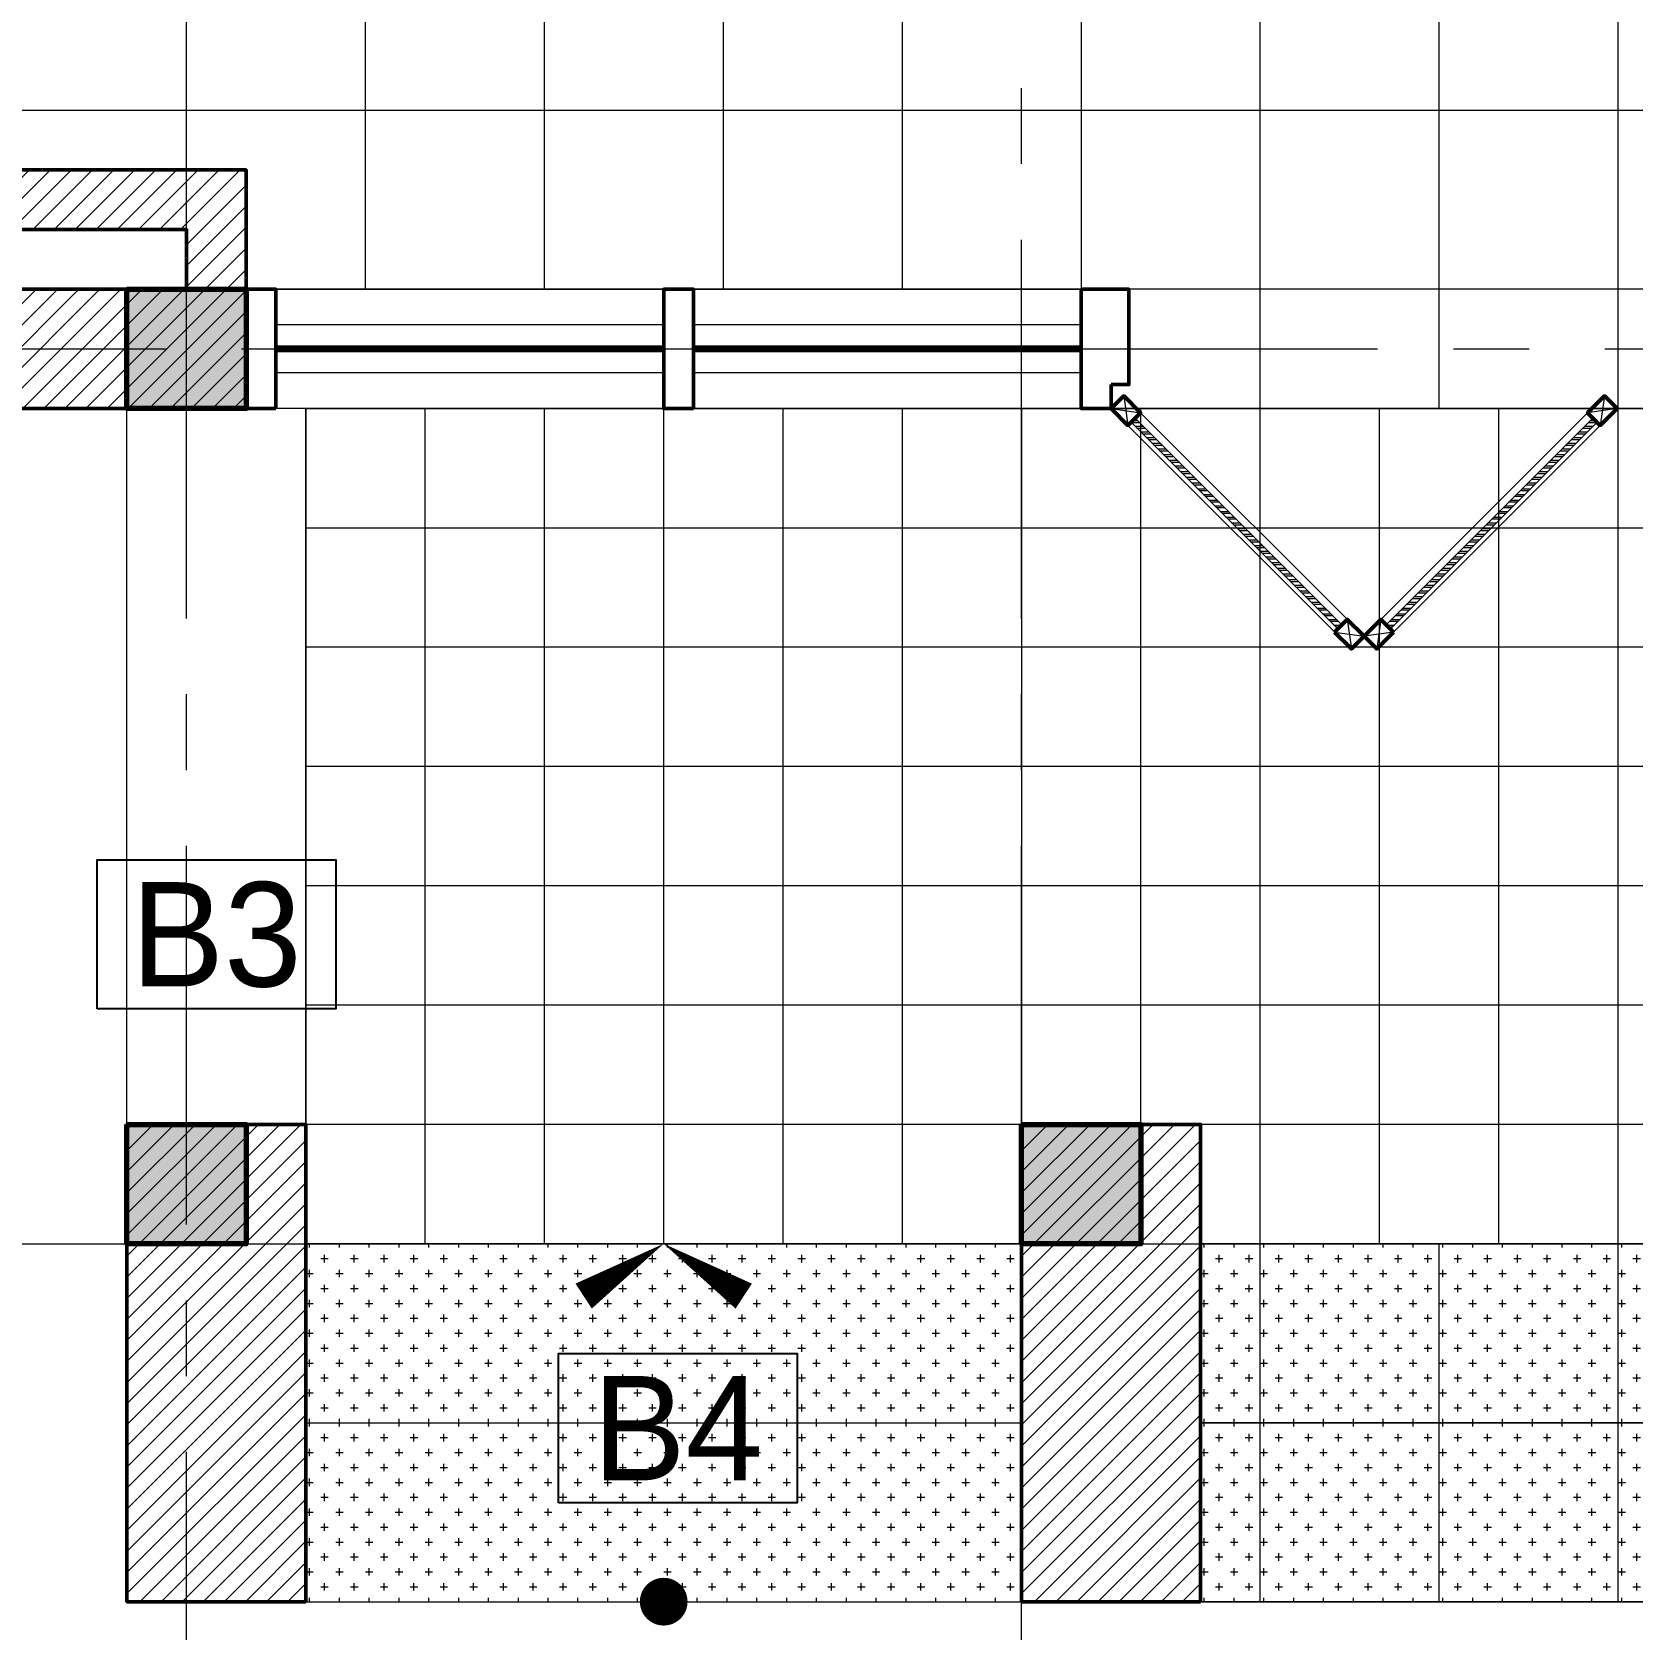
# Model space of a CAD drawing. Header units: inches. Extents: x 88947 to 296847, y 35049 to 161062.
# Drawn here: x 130202 to 132886, y 84062 to 86740 of the extents above; entities that cross this region are included whole.
import ezdxf
from ezdxf.enums import TextEntityAlignment as Align

# ---------------------------------------------------------------- set-up
doc = ezdxf.new("R2010")
doc.units = ezdxf.units.IN
doc.header["$MEASUREMENT"] = 0
doc.linetypes.add('ACAD_ISO03W100', pattern=[30, 12, -18])
doc.linetypes.add('CENTER', pattern=[50.8, 31.75, -6.35, 6.35, -6.35])
for name, color, linetype, lineweight in [('CUA', 42, 'Continuous', 20), ('HACTH', 8, 'Continuous', 5), ('HATCH', 8, 'Continuous', 5), ('KHUNG 1', 6, 'Continuous', 70), ('KY HIEU', 4, 'Continuous', 25), ('mb$0$CUA', 42, 'Continuous', 20), ('mb$0$HATCH', 69, 'Continuous', 15), ('mb$0$net cat', 51, 'Continuous', 50), ('mb$0$net manh', 251, 'Continuous', 5), ('THAY', 3, 'Continuous', 18), ('TRUC', 252, 'ACAD_ISO03W100', 13), ('TUONG', 4, 'Continuous', 50)]:
    doc.layers.add(name, color=color, linetype=linetype, lineweight=lineweight)
doc.styles.add('FRANKO', font='VFRANKO.TTF')

# ---------------------------------------------------------------- blocks, each defined once
blk = doc.blocks.new('syb-floor')
at = {"linetype": 'Continuous'}
blk.add_lwpolyline([(-4.786, -2.5), (-4.786, 2.5), (3.216, 2.5), (3.216, -2.5)], close=True, dxfattribs=at)
blk.add_attdef('SYB-FLOOR', text='', height=2.5, dxfattribs=at).set_placement((-0.785, 0), align=Align.MIDDLE_CENTER)
blk = doc.blocks.new('A$C42FF647F')
at = {"layer": 'HATCH'}
h = blk.add_hatch(dxfattribs=at)
h.set_pattern_fill('ANSI31', color=256, scale=200, style=0)
h.set_pattern_definition([(45, (-2550, -8550), (-17.67767, 17.67767), [])])
h.paths.add_polyline_path([(-2050, -8550), (-2300, -8550), (-2300, -8350), (-1950, -8350), (-1950, -8150), (-1300, -8150), (-1300, -8550), (-1850, -8550), (-1850, -8550)])
h.paths.add_polyline_path([(-1850, -8250), (-1850, -8350), (-1400, -8350), (-1400, -8250)], flags=16)
h = blk.add_hatch(dxfattribs=at)
h.set_pattern_fill('ANSI31', color=256, scale=200, style=0)
h.set_pattern_definition([(45, (-1400, -9950), (-17.6777, 17.6777), [])])
h.paths.add_polyline_path([(-1200, -10550), (-1500, -10550), (-1500, -9750), (-1200, -9750)])
h = blk.add_hatch(dxfattribs=at)
h.set_pattern_fill('ANSI31', color=256, scale=200, style=0)
h.set_pattern_definition([(45, (100, -9950), (-17.6777, 17.6777), [])])
h.paths.add_polyline_path([(300, -10550), (0, -10550), (0, -9750), (300, -9750)])
at = {"layer": 'mb$0$HATCH'}
h = blk.add_hatch(dxfattribs=at)
h.set_pattern_fill('ANSI32', color=256, angle=-225, style=0)
h.set_pattern_definition([(360, (190.659, -8580.052), (5e-10, 9.525), []), (360, (193.834, -8583.227), (5e-10, 9.525), [])])
h.paths.add_polyline_path([(190.7, -8565.9), (537.1, -8912.4), (530.1, -8919.5), (183.6, -8573)])
h = blk.add_hatch(dxfattribs=at)
h.set_pattern_fill('ANSI32', color=256, angle=-225, style=0)
h.set_pattern_definition([(180, (957.8695, -8580.052), (-5e-10, 9.525), []), (180, (954.6945, -8583.227), (-5e-10, 9.525), [])])
h.paths.add_polyline_path([(957.9, -8565.9), (611.4, -8912.4), (618.5, -8919.5), (964.9, -8573)])
at = {"layer": 'CUA'}
for points in [[(-600, -8410), (-1250, -8410)], [(100, -8410), (-550, -8410)], [(-600, -8490), (-1250, -8490)], [(100, -8490), (-550, -8490)]]:
    blk.add_lwpolyline(points, dxfattribs=at)
at = {"layer": 'HATCH', "const_width": 12}
for points in [[(-600, -8450), (-1250, -8450)], [(100, -8450), (-550, -8450)]]:
    blk.add_lwpolyline(points, dxfattribs=at)
at = {"layer": 'HATCH'}
for points in [[(-734.2, -10037.8, 50, 0, 0), (-600, -9950, 0, 0, 0)], [(-465.8, -10037.8, 50, 0, 0), (-600, -9950, 0, 0, 0)]]:
    blk.add_lwpolyline(points, format="xyseb", dxfattribs=at)
at = {"layer": 'HATCH', "const_width": 40}
blk.add_lwpolyline([(-620, -10550, -1), (-580, -10550, -1)], format="xyb", close=True, dxfattribs=at)
at = {"layer": 'KHUNG 1'}
for points in [[(-1500, -8350), (-1300, -8350), (-1300, -8550), (-1500, -8550)], [(-1500, -9750), (-1300, -9750), (-1300, -9950), (-1500, -9950)], [(0, -9750), (200, -9750), (200, -9950), (0, -9950)]]:
    blk.add_lwpolyline(points, close=True, dxfattribs=at)
for points in [[(-1500, -8550), (-1300, -8550), (-1500, -8350), (-1300, -8350)], [(-1500, -9950), (-1300, -9950), (-1500, -9750), (-1300, -9750)], [(0, -9950), (200, -9950), (0, -9750), (200, -9750)]]:
    blk.add_solid(points, dxfattribs=at)
at = {"layer": 'mb$0$CUA'}
for points in [[(553.1, -8953.1), (574.3, -8931.8), (199.5, -8557.1), (178.3, -8578.3)], [(595.5, -8953.1), (574.3, -8931.8), (949, -8557.1), (970.2, -8578.3)], [(190.7, -8565.9), (537.1, -8912.4), (530.1, -8919.5), (183.6, -8573)], [(957.9, -8565.9), (611.4, -8912.4), (618.5, -8919.5), (964.9, -8573)]]:
    blk.add_lwpolyline(points, close=True, dxfattribs=at)
at = {"layer": 'mb$0$net cat'}
for points in [[(150, -8550), (171.2, -8528.8), (199.5, -8557.1), (178.3, -8578.3)], [(998.5, -8550), (977.3, -8528.8), (949, -8557.1), (970.2, -8578.3)], [(524.8, -8924.8), (546, -8903.6), (574.3, -8931.8), (553.1, -8953.1)], [(623.8, -8924.8), (602.5, -8903.6), (574.3, -8931.8), (595.5, -8953.1)]]:
    blk.add_lwpolyline(points, close=True, dxfattribs=at)
at = {"layer": 'mb$0$net manh'}
for points in [[(171.2, -8528.8), (178.3, -8578.3)], [(977.3, -8528.8), (970.2, -8578.3)], [(150, -8550), (199.5, -8557.1)], [(998.5, -8550), (949, -8557.1)], [(546, -8903.6), (553.1, -8953.1)], [(602.5, -8903.6), (595.5, -8953.1)], [(524.8, -8924.8), (574.3, -8931.8)], [(623.8, -8924.8), (574.3, -8931.8)]]:
    blk.add_lwpolyline(points, dxfattribs=at)
at = {"layer": 'THAY'}
blk.add_lwpolyline([(100, -8550), (-1300, -8550), (-1300, -8350), (100, -8350)], close=True, dxfattribs=at)
for points in [[(-1500, -9750), (-1500, -8550)], [(-1200, -9750), (-1200, -8550)], [(150, -8550), (2450, -8550)], [(-1200, -9950), (0, -9950)], [(300, -9950), (2300, -9950)], [(-1200, -10250), (0, -10250)], [(300, -10250), (2300, -10250)], [(-1200, -10550), (0, -10550)], [(300, -10550), (2300, -10550)]]:
    blk.add_lwpolyline(points, dxfattribs=at)
at = {"layer": 'TUONG'}
for points in [[(-2050, -8550), (-2300, -8550), (-2300, -8350), (-1950, -8350), (-1950, -8150), (-1300, -8150), (-1300, -8550), (-1850, -8550), (-1850, -8550), (-2050, -8550), (-2050, -8550)], [(-1850, -8350), (-1400, -8350), (-1400, -8250), (-1850, -8250), (-1850, -8350)], [(150, -8510), (150, -8550), (100, -8550), (100, -8350), (150, -8350)], [(150, -8510), (180, -8510), (180, -8350), (150, -8350)]]:
    blk.add_lwpolyline(points, dxfattribs=at)
for points in [[(-1250, -8550), (-1300, -8550), (-1300, -8350), (-1250, -8350)], [(-550, -8550), (-600, -8550), (-600, -8350), (-550, -8350)], [(-1200, -10550), (-1500, -10550), (-1500, -9750), (-1200, -9750)], [(300, -10550), (0, -10550), (0, -9750), (300, -9750)]]:
    blk.add_lwpolyline(points, close=True, dxfattribs=at)

msp = doc.modelspace()

# ---------------------------------------------------------------- hatches: boundary and pattern name
at = {"layer": 'HACTH'}
h = msp.add_hatch(dxfattribs=at)
h.set_pattern_fill('TAS_GACH600X600', color=256, scale=0.5, style=0, pattern_type=2)
h.set_pattern_definition([(0, (131961.34, 86109.14), (0, 300), []), (90, (131961.34, 86109.14), (-300, 2e-14), [300, 0])])
h.paths.add_polyline_path([(134361.3, 86109), (134361.3, 86309), (131961.3, 86309), (131961.3, 86109), (132561.3, 86109)])
at = {"layer": 'HATCH'}
h = msp.add_hatch(dxfattribs=at)
h.set_pattern_fill('TAS_GACH600X600', color=256, scale=0.5, style=0, pattern_type=2)
h.set_pattern_definition([(0, (127161.34, 86309.14), (0, 300), []), (90, (127161.34, 86309.14), (-300, 2e-14), [300, 0])])
h.paths.add_polyline_path([(127661.3, 92616.5), (130261.3, 92616.5), (130261.3, 92509), (130361.3, 92509), (130361.3, 90059), (135961.3, 90059), (135961.3, 92509), (136061.3, 92509), (136061.3, 92616.5), (138661.3, 92616.5), (138661.3, 92509), (138761.3, 92509), (138761.3, 91109), (139161.3, 91109), (139161.3, 86309), (127161.3, 86309), (127161.3, 91109), (127561.3, 91109), (127561.3, 92509), (127661.3, 92509)])
h = msp.add_hatch(dxfattribs=at)
h.set_pattern_fill('TAS_GACH400X400', color=256, scale=0.5, style=0, pattern_type=2)
h.set_pattern_definition([(0, (131861.34, 84709.14), (0, 200), []), (90, (131861.34, 84709.14), (-200, 1e-14), [200, 0])])
h.paths.add_polyline_path([(130661.3, 86109), (135661.3, 86109), (135661.3, 84709), (134461.3, 84709), (134461.3, 84909), (134161.3, 84909), (134161.3, 84709), (132161.3, 84709), (132161.3, 84909), (131861.3, 84909), (131861.3, 84709), (130661.3, 84709)])
h = msp.add_hatch(dxfattribs=at)
h.set_pattern_fill('CROSS', color=256, scale=100, style=0)
h.set_pattern_definition([(0, (130861.345, 84708.95), (25, 25), [12.5, -37.5]), (90, (130867.595, 84702.7), (-25, 25), [12.5, -37.5])])
h.paths.add_polyline_path([(130661.3, 84709), (130661.3, 84109), (131861.3, 84109), (131861.3, 84709)])
h = msp.add_hatch(dxfattribs=at)
h.set_pattern_fill('TAS_GACH600X600', color=256, scale=0.5, style=0, pattern_type=2)
h.set_pattern_definition([(0, (133161.34, 84709.14), (0, 300), []), (90, (133161.34, 84709.14), (-300, 2e-14), [300, 0])])
h.paths.add_polyline_path([(132161.3, 84709), (132161.3, 84109), (134161.3, 84109), (134161.3, 84709)])
h = msp.add_hatch(dxfattribs=at)
h.set_pattern_fill('CROSS', color=256, scale=100, style=0)
h.set_pattern_definition([(0, (133161.345, 84708.95), (25, 25), [12.5, -37.5]), (90, (133167.595, 84702.7), (-25, 25), [12.5, -37.5])])
h.paths.add_polyline_path([(132161.3, 84709), (132161.3, 84109), (134161.3, 84109), (134161.3, 84709)])

# ---------------------------------------------------------------- linework, layer by layer
at = {"layer": 'HACTH'}
msp.add_lwpolyline([(134361.3, 86109), (134361.3, 86309), (131961.3, 86309), (131961.3, 86309), (131961.3, 86109), (132561.3, 86109), (134361.3, 86109)], close=True, dxfattribs=at)
at = {"layer": 'HATCH'}
for points in [[(127661.3, 92616.5), (130261.3, 92616.5), (130261.3, 92509), (130361.3, 92509), (130361.3, 90059), (135961.3, 90059), (135961.3, 92509), (136061.3, 92509), (136061.3, 92616.5), (138661.3, 92616.5), (138661.3, 92509), (138761.3, 92509), (138761.3, 91109), (139161.3, 91109), (139161.3, 86309), (127161.3, 86309), (127161.3, 91109), (127561.3, 91109), (127561.3, 92509), (127661.3, 92509), (127661.3, 92616.5)], [(130661.3, 86109), (135661.3, 86109), (135661.3, 84709), (134461.3, 84709), (134461.3, 84909), (134161.3, 84909), (134161.3, 84709), (132161.3, 84709), (132161.3, 84909), (131861.3, 84909), (131861.3, 84709), (130661.3, 84709), (130661.3, 86109)], [(130661.3, 84709), (130661.3, 84109), (130661.3, 84109), (130661.3, 84109), (131861.3, 84109), (131861.3, 84709), (130661.3, 84709)], [(132161.3, 84709), (132161.3, 84109), (132161.3, 84109), (132161.3, 84109), (134161.3, 84109), (134161.3, 84709), (132161.3, 84709)], [(132161.3, 84709), (132161.3, 84109), (132161.3, 84109), (132161.3, 84109), (134161.3, 84109), (134161.3, 84709), (132161.3, 84709)]]:
    msp.add_lwpolyline(points, close=True, dxfattribs=at)
msp.add_lwpolyline([(134461.3, 84909), (134461.3, 84709), (135661.3, 84709), (135661.3, 86109), (130661.3, 86109), (130661.3, 84709), (131861.3, 84709), (131861.3, 84909), (131961.3, 84909), (131961.3, 84909), (132161.3, 84909), (132161.3, 84709), (134161.3, 84709), (134161.3, 84909), (134361.3, 84909), (134361.3, 84909), (134461.3, 84909)], dxfattribs=at)
at = {"layer": 'TRUC', "linetype": 'CENTER', "ltscale": 20}
for points in [[(131861.3, 82709), (131861.3, 95209)], [(130461.3, 82709), (130461.3, 94709)], [(124711.3, 86209), (141611.3, 86209)], [(124711.3, 84709), (141611.3, 84709)]]:
    msp.add_lwpolyline(points, dxfattribs=at)

# ---------------------------------------------------------------- block references
at = {"layer": 'HACTH'}
msp.add_blockref('A$C42FF647F', (131861.3, 94659), dxfattribs=at)
at = {"layer": 'KY HIEU'}
ref = msp.add_blockref('syb-floor', (130550.6, 85227.7), dxfattribs=dict(at, xscale=50, yscale=50, zscale=50))
ref.add_attrib('SYB-FLOOR', 'B3', dxfattribs={"layer": '0', "linetype": 'Continuous', "height": 175, "style": 'FRANKO'}).set_placement((130511.3, 85227.7), align=Align.MIDDLE_CENTER)
ref = msp.add_blockref('syb-floor', (131324.4, 84399.9), dxfattribs=dict(at, xscale=50, yscale=50, zscale=50))
ref.add_attrib('SYB-FLOOR', 'B4', dxfattribs={"layer": '0', "linetype": 'Continuous', "height": 175, "style": 'FRANKO'}).set_placement((131285.1, 84399.9), align=Align.MIDDLE_CENTER)

doc.saveas('drawing.dxf')
